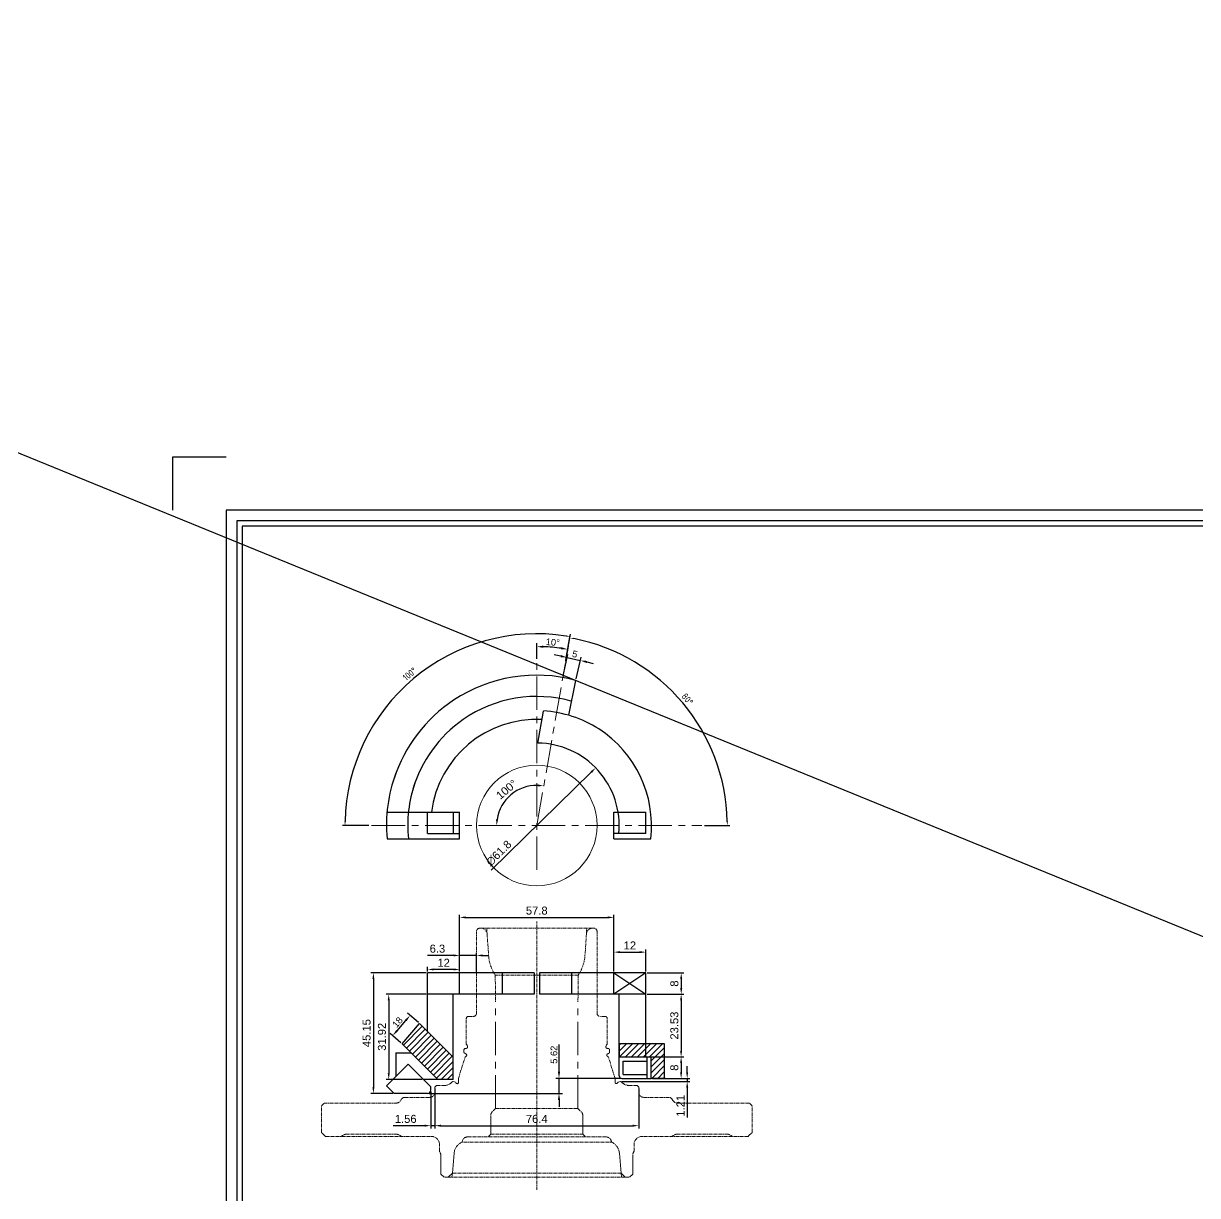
# Model space of a CAD drawing. Header units: inches. Extents: x 0 to 3212, y -602 to 1112.
# Drawn here: x 1702.7 to 2142.7, y 457.7 to 897 of the extents above; entities that cross this region are included whole.
import ezdxf

# ---------------------------------------------------------------- set-up
doc = ezdxf.new("R2010")
doc.units = ezdxf.units.IN
doc.linetypes.add('CENTER', pattern=[2, 1.25, -0.25, 0.25, -0.25])
doc.layers.add('02_Dim', color=4, linetype='Continuous', lineweight=15)
doc.layers.add('03_Center', color=1, linetype='CENTER', lineweight=13)
doc.layers.add('CTR', color=5, linetype='Continuous')
doc.layers.add('도면', color=3, linetype='Continuous')
doc.layers.add('도면 한계', color=6, linetype='Continuous', plot=False)
doc.styles.add('ISOCP', font='isocp.shx')
doc.styles.get("Standard").update_dxf_attribs({"font": 'arial.ttf'})
doc.dimstyles.new('ILJINGLOBAL', dxfattribs={"dimtxt": 2.5, "dimasz": 1.5, "dimexe": 1, "dimexo": 1, "dimgap": 1, "dimtad": 1, "dimtoh": 1, "dimzin": 9, "dimdsep": 46, "dimtxsty": 'ISOCP', "dimcen": 0, "dimclrd": 1, "dimclre": 1, "dimclrt": 2, "dimazin": 2, "dimtm": 1e-09, "dimtfac": 1, "dimtofl": 0, "dimtmove": 1, "dimatfit": 3, "dimfxl": 1, "dimtolj": 1, "dimtzin": 0, "dimarcsym": 0})
doc.dimstyles.new('ISO-25', dxfattribs={"dimtxt": 2.5, "dimasz": 2.5, "dimexe": 1.25, "dimexo": 0.625, "dimtad": 1, "dimdsep": 46, "dimtxsty": 'Standard', "dimcen": 2.5, "dimadec": 0, "dimazin": 0, "dimtfac": 1, "dimtmove": 0, "dimatfit": 3, "dimfxl": 1, "dimarcsym": 0})
doc.dimstyles.new('동아', dxfattribs={"dimscale": 20, "dimtxt": 3, "dimasz": 2.3, "dimexe": 1, "dimexo": 0.5, "dimgap": 1, "dimtad": 3, "dimdec": 4, "dimdsep": 46, "dimtxsty": 'Standard', "dimcen": 0, "dimclrd": 3, "dimclre": 3, "dimclrt": 4, "dimadec": 4, "dimazin": 2, "dimtp": 0.1, "dimtfac": 0.5, "dimtdec": 4, "dimtmove": 0, "dimatfit": 0, "dimfxl": 1, "dimtolj": 1, "dimlwd": -1, "dimlwe": -1, "dimarcsym": 0})
pattern_1 = [(45, (1687.5342, 298.0837), (-1.122532, 1.122532), [])]

# ---------------------------------------------------------------- blocks, each defined once
blk = doc.blocks.new('RT HUB')
at = {"color": 5, "lineweight": 15}
for p, q in [((68685.98, 6971.78), (68686.46, 6971.78)), ((68686.46, 6971.78), (68707.33, 6971.78)), ((68688.56, 6971.78), (68689.27, 6961.58)), ((68728.2, 6971.78), (68707.33, 6971.78)), ((68726.1, 6971.78), (68725.39, 6961.58)), ((68728.68, 6971.78), (68728.2, 6971.78)), ((68684.73, 6955.48), (68684.73, 6970.53)), ((68729.93, 6955.48), (68729.93, 6970.53)), ((68684.73, 6939.73), (68684.73, 6955.48)), ((68691.78, 6954.19), (68691.88, 6944.33)), ((68691.78, 6954.19), (68707.33, 6954.19)), ((68722.88, 6954.19), (68707.33, 6954.19)), ((68722.88, 6954.19), (68722.78, 6944.33)), ((68729.93, 6939.73), (68729.93, 6955.48)), ((68680.93, 6928.35), (68680.93, 6937.93)), ((68681.73, 6938.73), (68683.63, 6938.73)), ((68732.93, 6938.73), (68731.03, 6938.73)), ((68733.73, 6928.35), (68733.73, 6937.93)), ((68680.63, 6926.73), (68680.83, 6926.73)), ((68680.93, 6928.35), (68681.13, 6928.01)), ((68681.13, 6928.01), (68681.35, 6927.63)), ((68733.53, 6928.01), (68733.31, 6927.63)), ((68733.73, 6928.35), (68733.53, 6928.01)), ((68734.03, 6926.73), (68733.83, 6926.73)), ((68677.94, 6915.43), (68680.49, 6923.53)), ((68680.03, 6926.13), (68680.03, 6925.34)), ((68680.79, 6924.65), (68680.31, 6924.89)), ((68680.63, 6923.63), (68680.49, 6923.53)), ((68680.86, 6923.79), (68680.63, 6923.63)), ((68680.79, 6924.65), (68680.93, 6924.58)), ((68733.86, 6924.65), (68733.72, 6924.58)), ((68733.79, 6923.79), (68734.03, 6923.63)), ((68733.86, 6924.65), (68734.35, 6924.89)), ((68734.03, 6923.63), (68734.17, 6923.53)), ((68736.72, 6915.43), (68734.17, 6923.53)), ((68734.63, 6926.13), (68734.63, 6925.34)), ((68675.4, 6914), (68675.25, 6913.85)), ((68676.86, 6914.03), (68675.98, 6914.32)), ((68676.86, 6914.03), (68677.03, 6913.87)), ((68677.03, 6913.87), (68677.29, 6913.62)), ((68677.94, 6915.43), (68677.94, 6915.1)), ((68677.94, 6915.1), (68677.96, 6913.91)), ((68736.71, 6915.1), (68736.69, 6913.91)), ((68736.72, 6915.43), (68736.71, 6915.1)), ((68737.63, 6913.87), (68737.37, 6913.62)), ((68737.8, 6914.03), (68737.63, 6913.87)), ((68737.8, 6914.03), (68738.68, 6914.32)), ((68739.26, 6914), (68739.4, 6913.85)), ((68669.13, 6912.23), (68669.23, 6912.33)), ((68669.23, 6912.33), (68669.73, 6912.83)), ((68669.73, 6912.83), (68672.78, 6912.83)), ((68744.93, 6912.83), (68741.88, 6912.83)), ((68745.43, 6912.33), (68744.93, 6912.83)), ((68745.53, 6912.23), (68745.43, 6912.33)), ((68626.58, 6905.23), (68627.58, 6906.23)), ((68626.58, 6895.23), (68626.58, 6905.23)), ((68627.58, 6906.23), (68654.6, 6906.23)), ((68656.56, 6907.63), (68656.33, 6907.23)), ((68657.86, 6908.38), (68667.23, 6908.38)), ((68756.79, 6908.38), (68747.43, 6908.38)), ((68758.09, 6907.63), (68758.32, 6907.23)), ((68787.08, 6906.23), (68760.06, 6906.23)), ((68788.08, 6905.23), (68787.08, 6906.23)), ((68788.08, 6895.23), (68788.08, 6905.23)), ((68691.88, 6904.19), (68690.66, 6902.97)), ((68707.33, 6904.19), (68691.88, 6904.19)), ((68707.33, 6904.19), (68722.78, 6904.19)), ((68722.78, 6904.19), (68723.99, 6902.97)), ((68627.78, 6894.03), (68626.58, 6895.23)), ((68628.08, 6893.73), (68627.78, 6894.03)), ((68628.08, 6893.73), (68667.86, 6893.73)), ((68633.96, 6893.73), (68634.48, 6894.03)), ((68634.48, 6894.03), (68635.07, 6894.37)), ((68635.67, 6894.53), (68654.99, 6894.53)), ((68656.17, 6894.03), (68655.59, 6894.37)), ((68656.69, 6893.73), (68656.17, 6894.03)), ((68707.33, 6891.61), (68679.33, 6891.61)), ((68681.33, 6893.53), (68707.33, 6893.53)), ((68690.08, 6894.53), (68689.08, 6893.53)), ((68690.08, 6894.53), (68707.33, 6894.53)), ((68724.58, 6894.53), (68707.33, 6894.53)), ((68733.33, 6893.53), (68707.33, 6893.53)), ((68707.33, 6891.61), (68735.33, 6891.61)), ((68724.58, 6894.53), (68725.58, 6893.53)), ((68786.58, 6893.73), (68746.8, 6893.73)), ((68757.96, 6893.73), (68758.48, 6894.03)), ((68758.48, 6894.03), (68759.07, 6894.37)), ((68778.99, 6894.53), (68759.67, 6894.53)), ((68780.17, 6894.03), (68779.59, 6894.37)), ((68780.69, 6893.73), (68780.17, 6894.03)), ((68786.58, 6893.73), (68786.88, 6894.03)), ((68786.88, 6894.03), (68788.08, 6895.23)), ((68670.86, 6888.15), (68670.86, 6890.73)), ((68743.8, 6888.15), (68743.8, 6890.73)), ((68674.12, 6878.43), (68672.57, 6878.43)), ((68674.12, 6878.43), (68707.33, 6878.43)), ((68675.69, 6879.99), (68707.33, 6879.99)), ((68738.97, 6879.99), (68707.33, 6879.99)), ((68740.53, 6878.43), (68707.33, 6878.43)), ((68740.53, 6878.43), (68742.08, 6878.43))]:
    blk.add_line(p, q, dxfattribs=at)
at = {"color": 5, "lineweight": 15, "ltscale": 10}
for p, q in [((68691.88, 6904.19), (68691.88, 6944.33)), ((68722.78, 6904.19), (68722.78, 6944.33)), ((68669.13, 6910.28), (68669.13, 6912.23)), ((68745.53, 6910.28), (68745.53, 6912.23)), ((68690.08, 6894.53), (68690.08, 6901.56)), ((68724.58, 6894.53), (68724.58, 6901.56)), ((68676.34, 6887.46), (68675.69, 6879.99)), ((68738.31, 6887.46), (68738.97, 6879.99)), ((68671.38, 6879.62), (68671.38, 6886.54)), ((68743.28, 6879.62), (68743.28, 6886.54)), ((68672.57, 6878.43), (68671.38, 6879.62)), ((68674.12, 6878.43), (68674.42, 6878.73)), ((68674.42, 6878.73), (68675.69, 6879.99)), ((68675.69, 6879.99), (68675.55, 6878.43)), ((68740.23, 6878.73), (68738.97, 6879.99)), ((68738.97, 6879.99), (68739.1, 6878.43)), ((68740.53, 6878.43), (68740.23, 6878.73)), ((68742.08, 6878.43), (68743.28, 6879.62))]:
    blk.add_line(p, q, dxfattribs=at)
at = {"color": 5, "lineweight": 15}
for centre, radius, start, end in [((68685.98, 6970.53), 1.25, 90, 180), ((68686.46, 6969.53), 2.25, 4, 90), ((68728.2, 6969.53), 2.25, 90, 176), ((68728.68, 6970.53), 1.25, 0, 90), ((68703.99, 6962.45), 14.75, 183.4213, 214.0665), ((68710.66, 6962.45), 14.75, 325.9335, 356.5787), ((68681.73, 6937.93), 0.8, 90, 180), ((68683.55, 6939.92), 1.2, 273.8318, 350.7156), ((68731.11, 6939.92), 1.2, 189.2844, 266.1682), ((68732.93, 6937.93), 0.8, 0, 90), ((68680.63, 6926.13), 0.6, 90, 180), ((68680.83, 6927.33), 0.6, 270, 30), ((68733.83, 6927.33), 0.6, 150, 270), ((68734.03, 6926.13), 0.6, 0, 90), ((68680.53, 6925.34), 0.5, 180, 244), ((68680.57, 6924.2), 0.5, 305.5, 64), ((68734.08, 6924.2), 0.5, 116, 234.5), ((68734.13, 6925.34), 0.5, 296, 0), ((68672.78, 6916.33), 3.5, 270, 315), ((68676.25, 6913.15), 1.2, 111.78, 135), ((68676.25, 6913.15), 1.2, 103.1603, 111.78), ((68677.56, 6913.91), 0.4, 226, 1), ((68737.09, 6913.91), 0.4, 179, 314), ((68738.41, 6913.15), 1.2, 68.22, 76.8397), ((68738.41, 6913.15), 1.2, 45, 68.22), ((68741.88, 6916.33), 3.5, 225, 270), ((68667.23, 6910.28), 1.9, 270, 0), ((68747.43, 6910.28), 1.9, 180, 270), ((68654.6, 6908.23), 2, 270, 330), ((68657.86, 6906.88), 1.5, 90, 150), ((68756.79, 6906.88), 1.5, 30, 90), ((68760.06, 6908.23), 2, 210, 270), ((68692.08, 6901.56), 2, 135, 180), ((68722.58, 6901.56), 2, 0, 45), ((68635.67, 6893.33), 1.2, 90, 120), ((68654.99, 6893.33), 1.2, 60, 90), ((68667.86, 6890.73), 3, 0, 90), ((68681.32, 6887.03), 5, 113.4961, 175), ((68681.33, 6891.53), 2, 90, 177.5516), ((68733.33, 6891.53), 2, 2.4484, 90), ((68733.33, 6887.03), 5, 5, 66.5039), ((68746.8, 6890.73), 3, 90, 180), ((68759.67, 6893.33), 1.2, 90, 120), ((68778.99, 6893.33), 1.2, 60, 90), ((68668.63, 6886.54), 2.75, 0, 35.8152), ((68746.03, 6886.54), 2.75, 144.1848, 180)]:
    blk.add_arc(centre, radius, start, end, dxfattribs=at)
at = {"layer": '02_Dim', "color": 5, "lineweight": 15}
blk.add_line((68734.4, 6924.82), (68733.82, 6924.63), dxfattribs=at)
at = {"layer": '03_Center'}
blk.add_line((68707.33, 6873.73), (68707.33, 6974.24), dxfattribs=at)
blk = doc.blocks.new('*D562')
at = {"color": 3, "transparency": 16777216}
for p, q in [((1863.86, 547.65), (1854.08, 547.65)), ((1866.16, 541.61), (1866.16, 548.65)), ((1872.46, 547.65), (1866.16, 547.65)), ((1872.46, 541.61), (1872.46, 548.65)), ((1874.76, 547.65), (1877.06, 547.65))]:
    blk.add_line(p, q, dxfattribs=at)
for points in [[(1863.86, 548.03), (1863.86, 547.26), (1866.16, 547.65)], [(1874.76, 548.03), (1874.76, 547.26), (1872.46, 547.65)]]:
    blk.add_solid(points, dxfattribs=at)
at = {"layer": 'Defpoints', "color": 0, "transparency": 16777216}
for p in [(1866.16, 547.65), (1866.16, 541.11), (1872.46, 541.11)]:
    blk.add_point(p, dxfattribs=at)
at = {"color": 4, "transparency": 16777216, "insert": (1857.82, 550.18), "char_height": 3, "attachment_point": 5}
blk.add_mtext('\\A1;6.3', dxfattribs=at)
blk = doc.blocks.new('*D563')
at = {"color": 3, "transparency": 16777216}
for p, q in [((1853.66, 541.11), (1832.83, 541.11)), ((1833.83, 538.81), (1833.83, 498.26)), ((1841.08, 495.96), (1832.83, 495.96))]:
    blk.add_line(p, q, dxfattribs=at)
for points in [[(1833.44, 538.81), (1834.21, 538.81), (1833.83, 541.11)], [(1833.44, 498.26), (1834.21, 498.26), (1833.83, 495.96)]]:
    blk.add_solid(points, dxfattribs=at)
at = {"layer": 'Defpoints', "color": 0, "transparency": 16777216}
for p in [(1854.16, 541.11), (1833.83, 495.96), (1841.58, 495.96)]:
    blk.add_point(p, dxfattribs=at)
at = {"color": 4, "transparency": 16777216, "insert": (1831.29, 518.54), "char_height": 3, "attachment_point": 5, "rotation": 90}
blk.add_mtext('\\A1;45.15', dxfattribs=at)
blk = doc.blocks.new('*D564')
at = {"color": 3, "transparency": 16777216}
for p, q in [((1856.86, 497.81), (1856.86, 482.84)), ((1933.26, 497.81), (1933.26, 482.84)), ((1859.16, 483.84), (1930.96, 483.84))]:
    blk.add_line(p, q, dxfattribs=at)
for points in [[(1859.16, 484.23), (1859.16, 483.46), (1856.86, 483.84)], [(1930.96, 484.23), (1930.96, 483.46), (1933.26, 483.84)]]:
    blk.add_solid(points, dxfattribs=at)
at = {"layer": 'Defpoints', "color": 0, "transparency": 16777216}
for p in [(1856.86, 498.31), (1933.26, 498.31), (1933.26, 483.84)]:
    blk.add_point(p, dxfattribs=at)
at = {"color": 4, "transparency": 16777216, "insert": (1895.06, 486.37), "char_height": 3, "attachment_point": 5}
blk.add_mtext('\\A1;76.4', dxfattribs=at)
blk = doc.blocks.new('*D565')
at = {"color": 3, "transparency": 16777216}
for p, q in [((1951.45, 503.89), (1951.45, 506.19)), ((1927, 500.38), (1952.45, 500.38)), ((1938.46, 501.59), (1952.45, 501.59)), ((1951.45, 501.59), (1951.45, 500.38)), ((1951.45, 498.08), (1951.45, 486.85))]:
    blk.add_line(p, q, dxfattribs=at)
for points in [[(1951.06, 503.89), (1951.83, 503.89), (1951.45, 501.59)], [(1951.06, 498.08), (1951.83, 498.08), (1951.45, 500.38)]]:
    blk.add_solid(points, dxfattribs=at)
at = {"layer": 'Defpoints', "color": 0, "transparency": 16777216}
for p in [(1926.5, 500.38), (1937.96, 501.59), (1951.45, 500.38)]:
    blk.add_point(p, dxfattribs=at)
at = {"color": 4, "transparency": 16777216, "insert": (1948.94, 491.31), "char_height": 3, "attachment_point": 5, "rotation": 90}
blk.add_mtext('\\A1;1.21', dxfattribs=at)
blk = doc.blocks.new('*D566')
at = {"color": 3, "transparency": 16777216}
for p, q in [((1855.3, 496.66), (1855.3, 482.84)), ((1856.86, 496.84), (1856.86, 482.84)), ((1853, 483.84), (1841.19, 483.84)), ((1856.86, 483.84), (1855.3, 483.84)), ((1859.16, 483.84), (1861.46, 483.84))]:
    blk.add_line(p, q, dxfattribs=at)
for points in [[(1853, 484.23), (1853, 483.46), (1855.3, 483.84)], [(1859.16, 484.23), (1859.16, 483.46), (1856.86, 483.84)]]:
    blk.add_solid(points, dxfattribs=at)
at = {"layer": 'Defpoints', "color": 0, "transparency": 16777216}
for p in [(1856.86, 497.34), (1855.3, 497.16), (1855.3, 483.84)]:
    blk.add_point(p, dxfattribs=at)
at = {"color": 4, "transparency": 16777216, "insert": (1845.94, 486.37), "char_height": 3, "attachment_point": 5}
blk.add_mtext('\\A1;1.56', dxfattribs=at)
blk = doc.blocks.new('*D567')
at = {"color": 3, "transparency": 16777216}
for p, q in [((1854.16, 541.61), (1854.16, 543.4)), ((1863.86, 542.4), (1856.46, 542.4)), ((1866.16, 541.61), (1866.16, 543.4))]:
    blk.add_line(p, q, dxfattribs=at)
for points in [[(1856.46, 542.78), (1856.46, 542.02), (1854.16, 542.4)], [(1863.86, 542.78), (1863.86, 542.02), (1866.16, 542.4)]]:
    blk.add_solid(points, dxfattribs=at)
at = {"layer": 'Defpoints', "color": 0, "transparency": 16777216}
for p in [(1854.16, 542.4), (1854.16, 541.11), (1866.16, 541.11)]:
    blk.add_point(p, dxfattribs=at)
at = {"color": 4, "transparency": 16777216, "insert": (1860.16, 544.91), "char_height": 3, "attachment_point": 5}
blk.add_mtext('\\A1;12', dxfattribs=at)
blk = doc.blocks.new('*D568')
at = {"color": 3, "transparency": 16777216}
for p, q in [((1938.46, 509.59), (1950.18, 509.59)), ((1949.18, 507.29), (1949.18, 503.89)), ((1938.46, 501.59), (1950.18, 501.59))]:
    blk.add_line(p, q, dxfattribs=at)
for points in [[(1948.79, 507.29), (1949.56, 507.29), (1949.18, 509.59)], [(1948.79, 503.89), (1949.56, 503.89), (1949.18, 501.59)]]:
    blk.add_solid(points, dxfattribs=at)
at = {"layer": 'Defpoints', "color": 0, "transparency": 16777216}
for p in [(1937.96, 509.59), (1937.96, 501.59), (1949.18, 501.59)]:
    blk.add_point(p, dxfattribs=at)
at = {"color": 4, "transparency": 16777216, "insert": (1946.64, 505.59), "char_height": 3, "attachment_point": 5, "rotation": 90}
blk.add_mtext('\\A1;8', dxfattribs=at)
blk = doc.blocks.new('*D569')
at = {"color": 3, "transparency": 16777216}
for p, q in [((1936.46, 541.11), (1950.21, 541.11)), ((1949.21, 538.81), (1949.21, 535.41)), ((1936.46, 533.11), (1950.21, 533.11))]:
    blk.add_line(p, q, dxfattribs=at)
for points in [[(1948.82, 538.81), (1949.59, 538.81), (1949.21, 541.11)], [(1948.82, 535.41), (1949.59, 535.41), (1949.21, 533.11)]]:
    blk.add_solid(points, dxfattribs=at)
at = {"layer": 'Defpoints', "color": 0, "transparency": 16777216}
for p in [(1935.96, 541.11), (1935.96, 533.11), (1949.21, 533.11)]:
    blk.add_point(p, dxfattribs=at)
at = {"color": 4, "transparency": 16777216, "insert": (1946.67, 537.11), "char_height": 3, "attachment_point": 5, "rotation": 90}
blk.add_mtext('\\A1;8', dxfattribs=at)
blk = doc.blocks.new('*D570')
at = {"color": 3, "transparency": 16777216}
for p, q in [((1923.96, 541.61), (1923.96, 549.9)), ((1926.26, 548.9), (1933.66, 548.9)), ((1935.96, 541.61), (1935.96, 549.9))]:
    blk.add_line(p, q, dxfattribs=at)
for points in [[(1926.26, 549.28), (1926.26, 548.51), (1923.96, 548.9)], [(1933.66, 549.28), (1933.66, 548.51), (1935.96, 548.9)]]:
    blk.add_solid(points, dxfattribs=at)
at = {"layer": 'Defpoints', "color": 0, "transparency": 16777216}
for p in [(1935.96, 548.9), (1923.96, 541.11), (1935.96, 541.11)]:
    blk.add_point(p, dxfattribs=at)
at = {"color": 4, "transparency": 16777216, "insert": (1929.96, 551.4), "char_height": 3, "attachment_point": 5}
blk.add_mtext('\\A1;12', dxfattribs=at)
blk = doc.blocks.new('*D571')
at = {"color": 3, "transparency": 16777216}
for p, q in [((1866.16, 541.61), (1866.16, 562.91)), ((1868.46, 561.91), (1921.66, 561.91)), ((1923.96, 541.61), (1923.96, 562.91))]:
    blk.add_line(p, q, dxfattribs=at)
for points in [[(1868.46, 562.3), (1868.46, 561.53), (1866.16, 561.91)], [(1921.66, 562.3), (1921.66, 561.53), (1923.96, 561.91)]]:
    blk.add_solid(points, dxfattribs=at)
at = {"layer": 'Defpoints', "color": 0, "transparency": 16777216}
for p in [(1923.96, 561.91), (1866.16, 541.11), (1923.96, 541.11)]:
    blk.add_point(p, dxfattribs=at)
at = {"color": 4, "transparency": 16777216, "insert": (1895.06, 564.45), "char_height": 3, "attachment_point": 5}
blk.add_mtext('\\A1;57.8', dxfattribs=at)
blk = doc.blocks.new('*D572')
at = {"color": 3, "transparency": 16777216}
blk.add_arc((1895.06, 596.37), 15.05, 88.7649, 171.2351, dxfattribs=at)
for points in [[(1895.42, 611.8), (1895.35, 611.03), (1897.67, 611.19)], [(1880.57, 598.63), (1879.8, 598.69), (1880.01, 596.37)]]:
    blk.add_solid(points, dxfattribs=at)
at = {"layer": 'Defpoints', "color": 0, "transparency": 16777216}
for p in [(1905.81, 657.32), (1889.1, 610.19), (1833.17, 596.37), (1895.06, 596.37), (1956.95, 596.37)]:
    blk.add_point(p, dxfattribs=at)
at = {"color": 4, "transparency": 16777216, "insert": (1883.76, 609.84), "char_height": 3, "attachment_point": 5, "rotation": 40}
blk.add_mtext('\\A1;100°', dxfattribs=at)
blk = doc.blocks.new('*D573')
at = {"color": 3, "transparency": 16777216}
blk.add_line((1877.91, 579.59), (1915.5, 616.37), dxfattribs=at)
blk.add_solid([(1915.23, 616.65), (1915.77, 616.1), (1917.14, 617.98)], dxfattribs=at)
at = {"layer": 'Defpoints', "color": 0, "transparency": 16777216}
for p in [(1917.14, 617.98), (1872.97, 574.76)]:
    blk.add_point(p, dxfattribs=at)
at = {"color": 4, "transparency": 16777216, "insert": (1880.83, 585.99), "char_height": 3, "attachment_point": 5, "rotation": 44.3798}
blk.add_mtext('\\A1;∅61.8', dxfattribs=at)
blk = doc.blocks.new('*D574')
at = {"color": 3, "transparency": 16777216}
for p, q in [((1853.66, 533.11), (1838.57, 533.11)), ((1839.57, 530.81), (1839.57, 503.49)), ((1852.05, 501.19), (1838.57, 501.19))]:
    blk.add_line(p, q, dxfattribs=at)
for points in [[(1839.19, 530.81), (1839.96, 530.81), (1839.57, 533.11)], [(1839.19, 503.49), (1839.96, 503.49), (1839.57, 501.19)]]:
    blk.add_solid(points, dxfattribs=at)
at = {"layer": 'Defpoints', "color": 0, "transparency": 16777216}
for p in [(1854.16, 533.11), (1839.57, 501.19), (1852.55, 501.19)]:
    blk.add_point(p, dxfattribs=at)
at = {"color": 4, "transparency": 16777216, "insert": (1837.04, 517.15), "char_height": 3, "attachment_point": 5, "rotation": 90}
blk.add_mtext('\\A1;31.92', dxfattribs=at)
blk = doc.blocks.new('*D575')
at = {"color": 3, "transparency": 16777216}
for p, q in [((1936.46, 533.11), (1950.18, 533.11)), ((1949.18, 530.81), (1949.18, 511.89)), ((1936.96, 509.59), (1950.18, 509.59))]:
    blk.add_line(p, q, dxfattribs=at)
for points in [[(1948.79, 530.81), (1949.56, 530.81), (1949.18, 533.11)], [(1948.79, 511.89), (1949.56, 511.89), (1949.18, 509.59)]]:
    blk.add_solid(points, dxfattribs=at)
at = {"layer": 'Defpoints', "color": 0, "transparency": 16777216}
for p in [(1935.96, 533.11), (1936.46, 509.59), (1949.18, 509.59)]:
    blk.add_point(p, dxfattribs=at)
at = {"color": 4, "transparency": 16777216, "insert": (1946.64, 521.35), "char_height": 3, "attachment_point": 5, "rotation": 90}
blk.add_mtext('\\A1;23.53', dxfattribs=at)
blk = doc.blocks.new('*D576')
at = {"color": 0, "lineweight": -2, "transparency": 16777216}
for p, q in [((1850.69, 522.5), (1846.65, 525.97)), ((1842.68, 519.45), (1845.96, 523.26)), ((1844.15, 514.9), (1840.11, 518.37))]:
    blk.add_line(p, q, dxfattribs=at)
at = {"color": 0, "transparency": 16777216}
for points in [[(1845.65, 523.53), (1846.28, 522.99), (1847.59, 525.16)], [(1842.37, 519.72), (1843, 519.18), (1841.05, 517.56)]]:
    blk.add_solid(points, dxfattribs=at)
at = {"layer": 'Defpoints', "color": 0, "transparency": 16777216}
for p in [(1847.59, 525.16), (1851.16, 522.09), (1844.62, 514.49)]:
    blk.add_point(p, dxfattribs=at)
at = {"color": 0, "transparency": 16777216, "insert": (1842.88, 522.6), "char_height": 2.5, "attachment_point": 5, "rotation": 49.2998}
blk.add_mtext('18', dxfattribs=at)
blk = doc.blocks.new('*D577')
at = {"color": 0, "lineweight": -2, "transparency": 16777216}
for p, q in [((1895.06, 658.88), (1895.06, 664.66)), ((1905.91, 657.93), (1906.92, 663.62))]:
    blk.add_line(p, q, dxfattribs=at)
blk.add_arc((1895.06, 596.37), 67.04, 82.1368, 87.8632, dxfattribs=at)
at = {"color": 0, "transparency": 16777216}
for points in [[(1897.55, 662.95), (1897.57, 663.78), (1895.06, 663.41)], [(1904.3, 663.19), (1904.17, 662.37), (1906.7, 662.39)]]:
    blk.add_solid(points, dxfattribs=at)
at = {"layer": 'Defpoints', "color": 0, "transparency": 16777216}
for p in [(1902.84, 662.96), (1895.06, 658.26), (1905.81, 657.32), (1895.06, 596.37), (1895.06, 579.74)]:
    blk.add_point(p, dxfattribs=at)
at = {"color": 0, "transparency": 16777216, "insert": (1901.07, 665.05), "char_height": 2.5, "attachment_point": 5, "rotation": 355}
blk.add_mtext('10°', dxfattribs=at)
blk = doc.blocks.new('*D578')
at = {"color": 0, "lineweight": -2, "transparency": 16777216}
for p, q in [((1904.06, 659.83), (1901.62, 660.37)), ((1904.98, 652.46), (1906.77, 660.51)), ((1906.5, 659.29), (1911.38, 658.2)), ((1909.86, 651.37), (1911.65, 659.42)), ((1913.82, 657.66), (1916.26, 657.12))]:
    blk.add_line(p, q, dxfattribs=at)
at = {"color": 0, "transparency": 16777216}
for points in [[(1904.15, 660.24), (1903.97, 659.42), (1906.5, 659.29)], [(1913.91, 658.06), (1913.73, 657.25), (1911.38, 658.2)]]:
    blk.add_solid(points, dxfattribs=at)
at = {"layer": 'Defpoints', "color": 0, "transparency": 16777216}
for p in [(1911.38, 658.2), (1904.84, 651.85), (1909.73, 650.76)]:
    blk.add_point(p, dxfattribs=at)
at = {"color": 0, "transparency": 16777216, "insert": (1909.35, 660.6), "char_height": 2.5, "attachment_point": 5, "rotation": 347.4539}
blk.add_mtext('5', dxfattribs=at)
blk = doc.blocks.new('*D579')
at = {"color": 0, "lineweight": -2, "transparency": 16777216}
for p, q in [((1903.4, 504.09), (1903.4, 514.3)), ((1926.33, 501.59), (1902.15, 501.59)), ((1903.4, 495.96), (1903.4, 501.59)), ((1854.72, 495.96), (1904.65, 495.96)), ((1903.4, 493.46), (1903.4, 490.96))]:
    blk.add_line(p, q, dxfattribs=at)
at = {"color": 0, "transparency": 16777216}
for points in [[(1902.98, 504.09), (1903.82, 504.09), (1903.4, 501.59)], [(1902.98, 493.46), (1903.82, 493.46), (1903.4, 495.96)]]:
    blk.add_solid(points, dxfattribs=at)
at = {"layer": 'Defpoints', "color": 0, "transparency": 16777216}
for p in [(1903.4, 501.59), (1926.96, 501.59), (1854.1, 495.96)]:
    blk.add_point(p, dxfattribs=at)
at = {"color": 0, "transparency": 16777216, "insert": (1901.5, 510.44), "char_height": 2.5, "attachment_point": 5, "rotation": 90}
blk.add_mtext('5.62', dxfattribs=at)
blk = doc.blocks.new('*D750')
at = {"color": 1, "lineweight": -2, "transparency": 16777216}
for p, q in [((1905.98, 658.3), (1907.71, 668.13)), ((1832.17, 596.37), (1822.19, 596.37))]:
    blk.add_line(p, q, dxfattribs=at)
blk.add_arc((1895.06, 596.37), 71.86, 81.1959, 178.8041, dxfattribs=at)
at = {"color": 1, "transparency": 16777216}
for points in [[(1906.1, 667.63), (1906.02, 667.14), (1907.54, 667.14)], [(1823.46, 597.87), (1822.96, 597.87), (1823.19, 596.37)]]:
    blk.add_solid(points, dxfattribs=at)
at = {"layer": 'Defpoints', "color": 0, "transparency": 16777216}
for p in [(1866.6, 662.36), (1905.81, 657.32), (1833.17, 596.37), (1895.06, 596.37), (1956.95, 596.37)]:
    blk.add_point(p, dxfattribs=at)
at = {"color": 2, "transparency": 16777216, "insert": (1847.42, 653.15), "char_height": 2.5, "attachment_point": 5, "rotation": 40, "style": 'ISOCP'}
blk.add_mtext('\\A1;100°', dxfattribs=at)
blk = doc.blocks.new('*D751')
at = {"color": 1, "lineweight": -2, "transparency": 16777216}
for p, q in [((1905.98, 658.3), (1907.64, 667.69)), ((1957.95, 596.37), (1967.48, 596.37))]:
    blk.add_line(p, q, dxfattribs=at)
blk.add_arc((1895.06, 596.37), 71.43, 1.2033, 78.7967, dxfattribs=at)
at = {"color": 1, "transparency": 16777216}
for points in [[(1908.89, 666.19), (1908.98, 666.68), (1907.46, 666.71)], [(1966.72, 597.87), (1966.22, 597.87), (1966.48, 596.37)]]:
    blk.add_solid(points, dxfattribs=at)
at = {"layer": 'Defpoints', "color": 0, "transparency": 16777216}
for p in [(1905.81, 657.32), (1958.89, 628.43), (1833.17, 596.37), (1895.06, 596.37), (1956.95, 596.37)]:
    blk.add_point(p, dxfattribs=at)
at = {"color": 2, "transparency": 16777216, "insert": (1951.5, 643.73), "char_height": 2.5, "attachment_point": 5, "rotation": 310, "style": 'ISOCP'}
blk.add_mtext('\\A1;80°', dxfattribs=at)

msp = doc.modelspace()

# ---------------------------------------------------------------- hatches: boundary and pattern name
h = msp.add_hatch()
h.set_pattern_fill('ANSI31', color=256, scale=0.5, style=0)
h.set_pattern_definition(pattern_1)
h.paths.add_polyline_path([(1851.1597, 522.0904), (1844.6203, 514.4877), (1857.9205, 501.1874), (1863.7069, 501.1874), (1863.7069, 509.5432)])
h = msp.add_hatch()
h.set_pattern_fill('ANSI31', color=256, scale=0.5, style=0)
h.set_pattern_definition(pattern_1)
h.paths.add_polyline_path([(1935.9597, 514.5852), (1925.9597, 514.5852), (1925.9597, 509.5852), (1935.9597, 509.5852)])
h.paths.add_polyline_path([(1942.9597, 514.5852), (1935.9597, 514.5852), (1935.9597, 509.5852), (1937.9597, 509.5852), (1937.9597, 501.5852), (1942.9597, 501.5852)])

# ---------------------------------------------------------------- linework, layer by layer
at = {"color": 0}
msp.add_line((2312.4931, 486.1347), (1306.4086, 896.9829), dxfattribs=at)
for p, q in [((1907.0422, 637.6665), (1909.7272, 650.7595)), ((1895.4307, 627.2675), (1897.5344, 639.1983)), ((1838.9492, 601.3697), (1863.7069, 601.3697)), ((1854.1597, 593.3697), (1854.1597, 601.3697)), ((1863.7069, 601.3697), (1863.7069, 593.3697)), ((1863.7069, 601.3697), (1866.1597, 601.3697)), ((1866.1597, 591.3697), (1866.1597, 601.3697)), ((1923.9597, 601.3697), (1935.9597, 601.3697)), ((1923.9597, 591.3697), (1923.9597, 601.3697)), ((1935.9597, 593.3697), (1935.9597, 601.3697)), ((1838.9492, 591.3697), (1863.7069, 591.3697)), ((1854.1597, 593.3697), (1866.1597, 593.3697)), ((1863.7069, 591.3697), (1866.1597, 591.3697)), ((1935.9597, 593.3677), (1923.9597, 593.3677)), ((1923.9597, 591.3697), (1937.768, 591.3697)), ((1894.0597, 541.1108), (1854.1597, 541.1108)), ((1854.1597, 519.0904), (1854.1597, 541.1108)), ((1866.1597, 533.1108), (1866.1597, 541.1108)), ((1882.0597, 541.1108), (1882.0597, 533.1108)), ((1894.0597, 541.1108), (1894.0597, 533.1108)), ((1935.9597, 541.1108), (1896.0597, 541.1108)), ((1896.0597, 541.1108), (1896.0597, 533.1108)), ((1908.0597, 541.1108), (1908.0597, 533.1108)), ((1923.9597, 533.1108), (1923.9597, 541.1108)), ((1935.9597, 541.1108), (1923.9597, 533.1108)), ((1923.9597, 541.1108), (1935.9597, 533.1108)), ((1935.9597, 509.5852), (1935.9597, 541.1108)), ((1894.0597, 533.1108), (1854.1597, 533.1108)), ((1863.7069, 501.1852), (1863.7069, 533.1108)), ((1935.9597, 533.1108), (1896.0597, 533.1108)), ((1925.9597, 502.5852), (1925.9597, 533.1108)), ((1844.6203, 514.4877), (1851.1597, 522.0904)), ((1863.7069, 509.5432), (1851.1597, 522.0904)), ((1842.2981, 511.1852), (1847.9228, 511.1852)), ((1842.2981, 511.1852), (1842.2981, 502.3802)), ((1857.9205, 501.1874), (1844.6203, 514.4877)), ((1925.9597, 514.2497), (1925.9597, 509.5852)), ((1942.9597, 514.5852), (1925.9745, 514.5852)), ((1942.9597, 501.5852), (1942.9597, 514.5852)), ((1846.8262, 506.9083), (1838.7269, 498.809)), ((1855.2981, 498.4364), (1846.8262, 506.9083)), ((1925.9597, 502.5852), (1925.9597, 509.5852)), ((1937.9597, 509.5852), (1925.9745, 509.5852)), ((1927.4597, 508.0852), (1936.4597, 508.0852)), ((1927.4597, 503.0852), (1927.4597, 508.0852)), ((1936.4597, 501.5852), (1936.4597, 509.5852)), ((1937.9597, 501.5852), (1937.9597, 509.5852)), ((1927.4597, 503.0852), (1936.4597, 503.0852)), ((1841.5751, 495.9608), (1838.7269, 498.809)), ((1863.7069, 501.1874), (1852.547, 501.1874)), ((1862.9069, 501.1852), (1852.5492, 501.1852)), ((1855.2981, 497.1608), (1855.2981, 498.4364)), ((1926.9597, 501.5852), (1936.1431, 501.5852)), ((1926.9597, 501.5852), (1936.087, 501.5852)), ((1926.9597, 501.5852), (1937.9597, 501.5852)), ((1943.2061, 501.5852), (1937.9597, 501.5852)), ((1854.0981, 495.9608), (1841.5751, 495.9608))]:
    msp.add_line(p, q)
for centre, radius, start, end in [((1895.0597, 596.3697), 56.3328, 74.907827, 123.571219), ((1895.0597, 596.3697), 56.3328, 123.571219, 161.768212), ((1895.0597, 596.3697), 48.3566, 74.065094, 124.756369), ((1895.0597, 596.3697), 43, 57.25076, 86.677405), ((1895.0597, 596.3697), 48.3566, 124.756369, 163.664082), ((1895.0597, 596.3697), 39.7616, 87.224034, 172.775966), ((1895.0597, 596.3697), 43, 353.322595, 57.25076), ((1895.0597, 596.3697), 30.9, 354.424696, 89.312104), ((1895.0597, 596.3697), 56.3328, 159.644593, 185.092173), ((1895.0597, 596.3697), 48.3566, 160.829743, 185.934906), ((1926.9597, 502.5852), 1, 180, 270), ((1854.0981, 497.1608), 1.2, 270, 0)]:
    msp.add_arc(centre, radius, start, end)
at = {"layer": '03_Center', "ltscale": 10}
for p, q in [((1895.0597, 579.7447), (1895.0597, 658.2566)), ((1895.0597, 596.3697), (1905.8062, 657.3164)), ((1833.1729, 596.3697), (1956.9465, 596.3697))]:
    msp.add_line(p, q, dxfattribs=at)
at = {"layer": 'CTR', "lineweight": 9}
msp.add_circle((1895.0597, 596.3697), 22.6, dxfattribs=at)
at = {"layer": '도면'}
for points in [[(2578.638, 160.5066), (2578.638, 714.5066), (1778.638, 714.5066), (1778.638, 160.5066)], [(2574.638, 164.5066), (2574.638, 710.5066), (1782.638, 710.5066), (1782.638, 164.5066)], [(2572.638, 166.5066), (2572.638, 708.5066), (1784.638, 708.5066), (1784.638, 166.5066)]]:
    msp.add_lwpolyline(points, close=True, dxfattribs=at)
at = {"layer": '도면 한계'}
msp.add_lwpolyline([(1758.638, 714.5066), (1758.638, 734.5066), (1778.638, 734.5066)], dxfattribs=at)

# ---------------------------------------------------------------- block references
at = {"layer": '03_Center', "ltscale": 10}
msp.add_blockref('RT HUB', (-66812.2686, -6413.9174), dxfattribs=at)

# ---------------------------------------------------------------- dimensions: what is measured, and where the dimension line sits
for base, line1, line2, dimstyle, override, picture, middle in [((1866.5955, 662.3572), ((1895.0597, 596.3697), (1905.8062, 657.3164)), ((1833.1729, 596.3697), (1956.9465, 596.3697)), 'ILJINGLOBAL', {"dimfxl": 0.5}, '*D750', (1847.4196, 653.145)), ((1958.8876, 628.4253), ((1895.0597, 596.3697), (1905.8062, 657.3164)), ((1833.1729, 596.3697), (1956.9465, 596.3697)), 'ILJINGLOBAL', {"dimfxl": 0.5}, '*D751', (1951.4982, 643.7273)), ((1889.0988, 610.1885), ((1833.1729, 596.3697), (1956.9465, 596.3697)), ((1895.0597, 596.3697), (1905.8062, 657.3164)), '동아', {"dimscale": 1, "dimdec": 2, "dimtdec": 2, "dimfxl": 0.5}, '*D572', (1883.7586, 609.8378))]:
    dim = msp.add_angular_dim_2l(base=base, line1=line1, line2=line2, dimstyle=dimstyle, override=override)
    dim.commit()
    dim.dimension.update_dxf_attribs({"geometry": picture, "text_midpoint": middle})
dim = msp.add_angular_dim_2l(base=(1902.8424, 662.9554), line1=((1895.0597, 596.3697), (1905.8062, 657.3164)), line2=((1895.0597, 579.7447), (1895.0597, 658.2566)), dimstyle='ISO-25')
dim.commit()
dim.dimension.update_dxf_attribs({"geometry": '*D577', "text_midpoint": (1901.0682, 665.0478)})
dim = msp.add_aligned_dim(p1=(1904.8418, 651.8467), p2=(1909.7272, 650.7595), distance=7.6238, dimstyle='ISO-25')
dim.commit()
dim.dimension.update_dxf_attribs({"geometry": '*D578', "text_midpoint": (1909.3525, 660.596)})
dim = msp.add_diameter_dim_2p(p1=(1872.9748, 574.7579), p2=(1917.1445, 617.9815), dimstyle='동아', override={"dimscale": 1, "dimdec": 2, "dimtdec": 2, "dimtmove": 1, "dimfxl": 0.5})
dim.commit()
dim.dimension.update_dxf_attribs({"geometry": '*D573', "text_midpoint": (1882.6016, 584.1785), "dimtype": 163})
for base, p1, p2, picture, middle in [((1923.9597, 561.9145), (1866.1597, 541.1108), (1923.9597, 541.1108), '*D571', (1895.0597, 564.4462)), ((1866.1597, 547.6467), (1872.4597, 541.1108), (1866.1597, 541.1108), '*D562', (1857.8206, 550.1794)), ((1935.9597, 548.8952), (1923.9597, 541.1108), (1935.9597, 541.1108), '*D570', (1929.9597, 551.4013)), ((1854.1597, 542.4005), (1866.1597, 541.1108), (1854.1597, 541.1108), '*D567', (1860.1597, 544.9066)), ((1855.2981, 483.8422), (1856.8597, 497.3358), (1855.2981, 497.1608), '*D566', (1845.944, 486.3739)), ((1933.2597, 483.8422), (1856.8597, 498.3108), (1933.2597, 498.3108), '*D564', (1895.0597, 486.3739))]:
    dim = msp.add_linear_dim(base=base, p1=p1, p2=p2, dimstyle='동아', override={"dimscale": 1, "dimdec": 2, "dimtdec": 2, "dimfxl": 0.5})
    dim.commit()
    dim.dimension.update_dxf_attribs({"geometry": picture, "text_midpoint": middle})
for base, p1, p2, picture, middle in [((1833.8261, 495.9608), (1854.1597, 541.1108), (1841.5751, 495.9608), '*D563', (1831.2944, 518.5358)), ((1949.2052, 533.1108), (1935.9597, 541.1108), (1935.9597, 533.1108), '*D569', (1946.6735, 537.1108)), ((1839.5742, 501.1874), (1854.1597, 533.1108), (1852.547, 501.1874), '*D574', (1837.0414, 517.1491)), ((1949.1766, 509.5852), (1935.9597, 533.1108), (1936.4597, 509.5852), '*D575', (1946.6439, 521.348)), ((1951.4472, 500.38), (1937.9597, 501.5852), (1926.4995, 500.38), '*D565', (1948.9411, 491.3145)), ((1949.1766, 501.5852), (1937.9597, 509.5852), (1937.9597, 501.5852), '*D568', (1946.6449, 505.5852))]:
    dim = msp.add_linear_dim(base=base, p1=p1, p2=p2, angle=90, dimstyle='동아', override={"dimscale": 1, "dimdec": 2, "dimtdec": 2, "dimfxl": 0.5})
    dim.commit()
    dim.dimension.update_dxf_attribs({"geometry": picture, "text_midpoint": middle})
dim = msp.add_aligned_dim(p1=(1844.6203, 514.4877), p2=(1851.1597, 522.0904), distance=4.704, text='18', dimstyle='ISO-25')
dim.commit()
dim.dimension.update_dxf_attribs({"geometry": '*D576', "text_midpoint": (1842.8822, 522.5965)})
dim = msp.add_linear_dim(base=(1903.3987, 501.5852), p1=(1854.0981, 495.9608), p2=(1926.9597, 501.5852), angle=90, dimstyle='ISO-25')
dim.commit()
dim.dimension.update_dxf_attribs({"geometry": '*D579', "text_midpoint": (1901.4973, 510.4443)})

doc.saveas('drawing.dxf')
